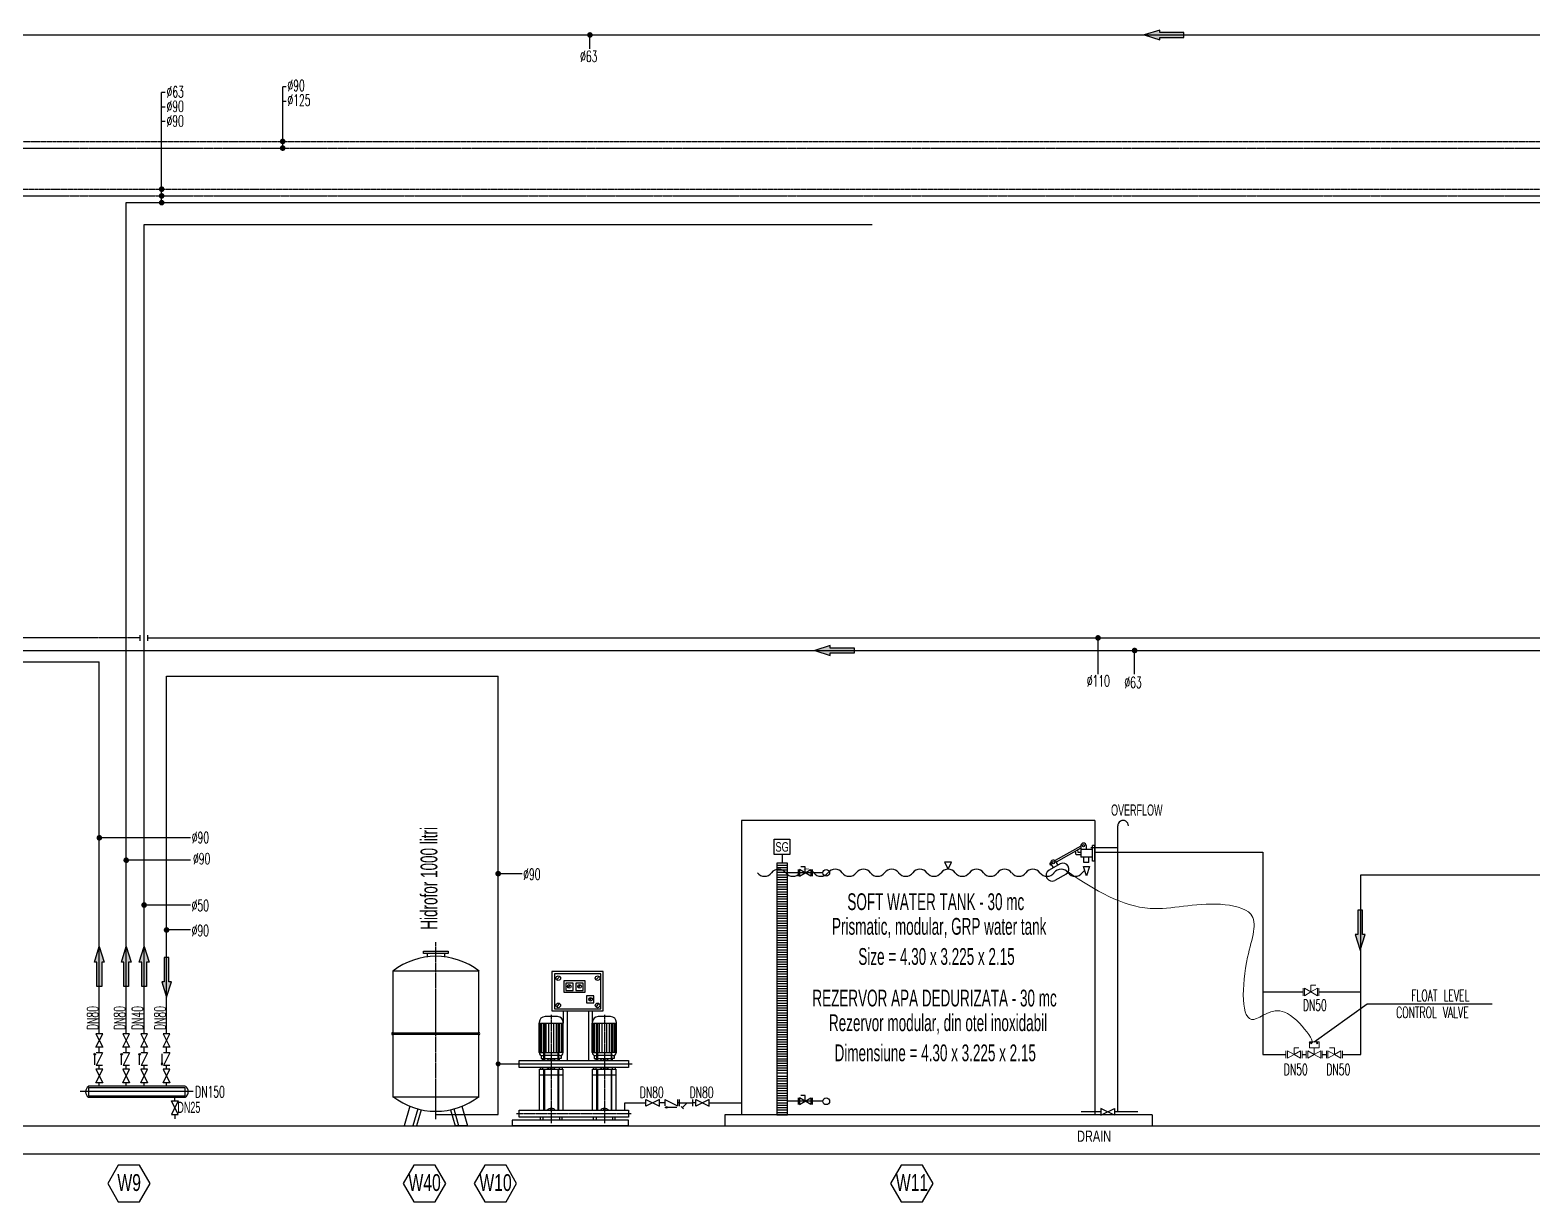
# Model space of a CAD drawing. Header units: inches. Extents: x -213476 to 33124, y -97366 to -68351.
# Drawn here: x -155519 to -144792, y -94996 to -86631 of the extents above; entities that cross this region are included whole.
import ezdxf
from ezdxf.enums import TextEntityAlignment as Align

# ---------------------------------------------------------------- set-up
doc = ezdxf.new("R2010")
doc.units = ezdxf.units.IN
doc.header["$MEASUREMENT"] = 0
doc.set_wipeout_variables(frame=1)
for name, pattern in [('ACAD_ISO06W100', [36, 24, -3, 0, -3, 0, -3, 0, -3]), ('CENTER2', [28.575, 19.05, -3.175, 3.175, -3.175]), ('DOT', [0.25, 0, -0.25]), ('SICAKSU', [1.25, 0.625, -0.125, 0.125, -0.125, 0.125, -0.125]), ('SOGUKSU', [1.125, 0.75, -0.125, 0.125, -0.125])]:
    doc.linetypes.add(name, pattern=pattern)
for name, color, linetype in [('-M-DW EQUIP', 7, 'Continuous'), ('-M-DW VALVE', 7, 'Continuous'), ('1-CIHAZ', 8, 'Continuous'), ('duvar', 3, 'Continuous'), ('ok', 7, 'Continuous'), ('t- pis çap', 7, 'Continuous'), ('T-ISICİHAZ', 8, 'Continuous'), ('T-NOT', 7, 'Continuous'), ('t-sirkulasyon', 7, 'Continuous'), ('t-sirkülasyon', 7, 'ACAD_ISO06W100'), ('t-soguk', 161, 'Continuous'), ('t-sıcak', 10, 'SICAKSU'), ('t-temiz çap', 7, 'Continuous'), ('t-vana', 7, 'Continuous'), ('t-yumuşak su', 7, 'Continuous'), ('VANA', 7, 'Continuous')]:
    doc.layers.add(name, color=color, linetype=linetype)
doc.layers.add('1-SIHHI CAP', color=4, linetype='Continuous', lineweight=25)
doc.layers.add('T-SIHCİHAZ', color=1, linetype='Continuous', lineweight=5)
doc.layers.add('t-çap', color=2, linetype='Continuous', true_color=0xffff00)
doc.styles.add('ARIAL', font='wturkce.shx')
doc.styles.add('not', font='WTURKCE.SHX', dxfattribs={"width": 0.6, "height": 10})
doc.styles.add('russian', font='arial.ttf')
doc.styles.get("Standard").update_dxf_attribs({"font": 'arial.ttf'})
doc.styles.add('t-sihsemacap', font='txt.shx', dxfattribs={"width": 0.6, "height": 10})
doc.styles.add('t-temiz çap', font='wturkce.shx', dxfattribs={"width": 0.6, "height": 10})
doc.styles.add('T-TOPLAM', font='txt.shx', dxfattribs={"width": 0.6, "height": 10})
doc.linetypes.add('Yumusaksu', pattern='A,1.5,-0.15,["Ys",Standard,S=0.2,R=0,X=-0.05,Y=-0.05],-0.35', length=2)

# ---------------------------------------------------------------- blocks, each defined once
blk = doc.blocks.new('t-vana')
at = {"color": 7}
blk.add_wipeout([(6, 12), (0, 12), (6, 0), (0, 0), (6, 12), (0, 12)], dxfattribs=at).dxf.layer = 'T-ISICİHAZ'
at = {"layer": 't-vana'}
for p, q in [((6, 12), (0, 12)), ((0, 12), (6, 0)), ((0, 0), (6, 12)), ((6, 0), (0, 0))]:
    blk.add_line(p, q, dxfattribs=at)
blk = doc.blocks.new('A$C12F96355')
at = {"layer": 'ok', "ltscale": 100}
blk.add_hatch(color=256, dxfattribs=at).paths.add_polyline_path([(-16.44, 1), (-16.44, -1), (-6.42, -1), (-6.42, -2.01), (0, 0), (-6.42, 2.01), (-6.42, 1)])
blk.add_lwpolyline([(-6.42, -1), (-16.44, -1), (-16.44, 1), (-6.42, 1), (-6.42, 2.01), (0, 0), (-6.42, -2.01), (-6.42, -1), (-16.44, -1)], dxfattribs=at)
blk = doc.blocks.new('BV15')
at = {"linetype": 'DOT', "ltscale": 10000}
blk.add_wipeout([(-42.6, 10), (0, 10), (0, -10), (-42.6, -10)], dxfattribs=at).dxf.layer = '-M-DW VALVE'
at = {"layer": '-M-DW VALVE', "ltscale": 0.25}
for p, q in [((-42.6, 10), (-42.6, -10)), ((0, 10), (0, -10))]:
    blk.add_line(p, q, dxfattribs=at)
at = {"layer": '-M-DW VALVE'}
for p, q in [((-21.3, 0), (-21.3, 17.5)), ((-21.3, 17.5), (-8.3, 17.5))]:
    blk.add_line(p, q, dxfattribs=at)
at = {"layer": '-M-DW VALVE', "ltscale": 0.25, "flags": 128}
for points in [[(-21.3, 0), (-38.6, 10), (-38.6, -10)], [(-21.3, 0), (-4, 10), (-4, -10)]]:
    blk.add_lwpolyline(points, close=True, dxfattribs=at)
at = {"layer": '-M-DW VALVE', "flags": 9}
blk.add_attdef('CAP', text='', height=3, rotation=90, dxfattribs=at).set_placement((-7.3, 0), align=Align.MIDDLE_CENTER)
blk = doc.blocks.new('şamandra-ali')
at = {"layer": 'VANA', "color": 7}
for p, q in [((-29.7, 15.5), (-84.2, -15.1)), ((-29.3, 11), (-82.1, -18.7)), ((-39.2, -2.8), (-40.4, 4.8)), ((-35, 2.1), (-35.9, 7.3)), ((-29.5, 2.1), (-35, 2.1)), ((-29.3, 16.4), (-29.4, 7)), ((-29.4, 8), (-29.4, -8)), ((-4.9, 8), (-29.4, 8)), ((-18.2, 16.4), (-18.1, 8)), ((0, 16.7), (-4.9, 16.7)), ((-4.9, -16.7), (-4.9, 16.7)), ((0, -16.7), (0, 16.7)), ((0, 9.9), (0, -9.9)), ((-73, -22.4), (-96.8, -35.8)), ((-93.9, -20.6), (-95.9, -21.7)), ((-95.9, -21.7), (-93.9, -25.3)), ((-91.9, -24.2), (-93.9, -25.3)), ((-92.8, -22.5), (-88.2, -30.9)), ((-83.2, -17), (-78.3, -25.4)), ((-29.5, -2.8), (-39.2, -2.8)), ((-4.9, -8), (-29.4, -8)), ((-23.1, -19.2), (-23.1, -8)), ((-12.4, -19.2), (-23.1, -19.2)), ((-12.4, -19.2), (-12.4, -8)), ((0, -16.7), (-4.9, -16.7)), ((-60.9, -43.9), (-84.7, -57.3))]:
    blk.add_line(p, q, dxfattribs=at)
blk.add_lwpolyline([(-17.3, -48), (-23.8, -28.2), (-10.7, -28.2), (-17.3, -48)], dxfattribs=at)
for centre in [(-23.7, 16.5), (-88, -19.6)]:
    blk.add_circle(centre, 2.41, dxfattribs=at)
for centre, radius, start, end in [((-23.7, 16.4), 5.53, 0, 180), ((-88, -19.7), 5.53, 29.3444, 209.3444), ((-67, -33.2), 12.4, 299.3444, 119.3444), ((-90.8, -46.6), 12.4, 119.3444, 299.3444)]:
    blk.add_arc(centre, radius, start, end, dxfattribs=at)
blk = doc.blocks.new('A$C203A742C')
at = {"layer": 'T-SIHCİHAZ', "color": 7}
for p, q in [((0, 9), (0, -9)), ((7.5, 15.7), (7.5, 30.7)), ((7.5, 30.7), (30.9, 30.7)), ((7.5, 15.7), (30.9, 15.7)), ((19.2, 0), (19.2, 15.7)), ((30.9, 30.7), (30.9, 15.7)), ((38.4, 9), (38.4, -9))]:
    blk.add_line(p, q, dxfattribs=at)
at = {"layer": 'T-SIHCİHAZ', "color": 7, "elevation": -23.2}
for points in [[(19.2, 0), (3.6, 9), (3.6, -9)], [(19.2, 0), (34.8, 9), (34.8, -9)]]:
    blk.add_lwpolyline(points, close=True, dxfattribs=at)
at = {"layer": 'T-SIHCİHAZ', "color": 7}
for centre in [(12, 27.2), (26.4, 27.2)]:
    blk.add_circle(centre, 1.5, dxfattribs=at)

msp = doc.modelspace()

# ---------------------------------------------------------------- linework, layer by layer
at = {"layer": '-M-DW EQUIP'}
msp.add_line((-150151, -92517, 0), (-150151, -92579, 0), dxfattribs=at)
at = {"layer": '-M-DW EQUIP', "color": 14}
for p, q in [((-150113, -92594, 0), (-150190, -92594, 0)), ((-150113, -92611, 0), (-150190, -92611, 0)), ((-150113, -92628, 0), (-150190, -92628, 0)), ((-150113, -92645, 0), (-150190, -92645, 0)), ((-150113, -92663, 0), (-150190, -92663, 0)), ((-150113, -92680, 0), (-150190, -92680, 0)), ((-150113, -92680, 0), (-150190, -92680, 0)), ((-150113, -92697, 0), (-150190, -92697, 0)), ((-150113, -92715, 0), (-150190, -92715, 0)), ((-150113, -92732, 0), (-150190, -92732, 0)), ((-150113, -92749, 0), (-150190, -92749, 0)), ((-150113, -92749, 0), (-150190, -92749, 0)), ((-150113, -92766, 0), (-150190, -92766, 0)), ((-150113, -92784, 0), (-150190, -92784, 0)), ((-150113, -92801, 0), (-150190, -92801, 0)), ((-150113, -92818, 0), (-150190, -92818, 0)), ((-150113, -92836, 0), (-150190, -92836, 0)), ((-150113, -92853, 0), (-150190, -92853, 0)), ((-150113, -92870, 0), (-150190, -92870, 0)), ((-150113, -92887, 0), (-150190, -92887, 0)), ((-150113, -92905, 0), (-150190, -92905, 0)), ((-150113, -92922, 0), (-150190, -92922, 0)), ((-150113, -92939, 0), (-150190, -92939, 0)), ((-150113, -92957, 0), (-150190, -92957, 0)), ((-150113, -92974, 0), (-150190, -92974, 0)), ((-150113, -92991, 0), (-150190, -92991, 0)), ((-150113, -93008, 0), (-150190, -93008, 0)), ((-150113, -93026, 0), (-150190, -93026, 0)), ((-150113, -93043, 0), (-150190, -93043, 0)), ((-150113, -93060, 0), (-150190, -93060, 0)), ((-150113, -93077, 0), (-150190, -93077, 0)), ((-150113, -93095, 0), (-150190, -93095, 0)), ((-150113, -93112, 0), (-150190, -93112, 0)), ((-150113, -93129, 0), (-150190, -93129, 0)), ((-150113, -93147, 0), (-150190, -93147, 0)), ((-150113, -93164, 0), (-150190, -93164, 0)), ((-150113, -93164, 0), (-150190, -93164, 0)), ((-150113, -93181, 0), (-150190, -93181, 0)), ((-150113, -93198, 0), (-150190, -93198, 0)), ((-150113, -93216, 0), (-150190, -93216, 0)), ((-150113, -93233, 0), (-150190, -93233, 0)), ((-150113, -93250, 0), (-150190, -93250, 0)), ((-150113, -93268, 0), (-150190, -93268, 0)), ((-150113, -93285, 0), (-150190, -93285, 0)), ((-150113, -93302, 0), (-150190, -93302, 0)), ((-150113, -93319, 0), (-150190, -93319, 0)), ((-150113, -93337, 0), (-150190, -93337, 0)), ((-150113, -93354, 0), (-150190, -93354, 0)), ((-150113, -93371, 0), (-150190, -93371, 0)), ((-150113, -93389, 0), (-150190, -93389, 0)), ((-150113, -93406, 0), (-150190, -93406, 0)), ((-150113, -93423, 0), (-150190, -93423, 0)), ((-150113, -93440, 0), (-150190, -93440, 0)), ((-150113, -93458, 0), (-150190, -93458, 0)), ((-150113, -93475, 0), (-150190, -93475, 0)), ((-150113, -93492, 0), (-150190, -93492, 0)), ((-150113, -93509, 0), (-150190, -93509, 0)), ((-150113, -93527, 0), (-150190, -93527, 0)), ((-150113, -93544, 0), (-150190, -93544, 0)), ((-150113, -93561, 0), (-150190, -93561, 0)), ((-150113, -93579, 0), (-150190, -93579, 0)), ((-150113, -93579, 0), (-150190, -93579, 0)), ((-150113, -93596, 0), (-150190, -93596, 0)), ((-150113, -93613, 0), (-150190, -93613, 0)), ((-150113, -93630, 0), (-150190, -93630, 0)), ((-150113, -93648, 0), (-150190, -93648, 0)), ((-150113, -93665, 0), (-150190, -93665, 0)), ((-150113, -93682, 0), (-150190, -93682, 0)), ((-150113, -93700, 0), (-150190, -93700, 0)), ((-150113, -93717, 0), (-150190, -93717, 0)), ((-150113, -93734, 0), (-150190, -93734, 0)), ((-150113, -93751, 0), (-150190, -93751, 0)), ((-150113, -93769, 0), (-150190, -93769, 0)), ((-150113, -93786, 0), (-150190, -93786, 0)), ((-150113, -93803, 0), (-150190, -93803, 0)), ((-150113, -93821, 0), (-150190, -93821, 0)), ((-150113, -93838, 0), (-150190, -93838, 0)), ((-150113, -93855, 0), (-150190, -93855, 0)), ((-150113, -93872, 0), (-150190, -93872, 0)), ((-150113, -93890, 0), (-150190, -93890, 0)), ((-150113, -93907, 0), (-150190, -93907, 0)), ((-150113, -93924, 0), (-150190, -93924, 0)), ((-150113, -93941, 0), (-150190, -93941, 0)), ((-150113, -93959, 0), (-150190, -93959, 0)), ((-150113, -93976, 0), (-150190, -93976, 0)), ((-150113, -93991), (-150190, -93991)), ((-150113, -94008), (-150190, -94008)), ((-150113, -94024, 0), (-150190, -94024, 0)), ((-150113, -94042, 0), (-150190, -94042, 0)), ((-150113, -94059, 0), (-150190, -94059, 0)), ((-150113, -94076, 0), (-150190, -94076, 0)), ((-150113, -94100, 0), (-150190, -94100, 0)), ((-150113, -94118, 0), (-150190, -94118, 0)), ((-150113, -94135, 0), (-150190, -94135, 0)), ((-150113, -94152, 0), (-150190, -94152, 0)), ((-150113, -94170, 0), (-150190, -94170, 0)), ((-150113, -94187, 0), (-150190, -94187, 0)), ((-150113, -94204, 0), (-150190, -94204, 0)), ((-150113, -94221, 0), (-150190, -94221, 0)), ((-150113, -94239, 0), (-150190, -94239, 0)), ((-150113, -94256, 0), (-150190, -94256, 0)), ((-150113, -94273, 0), (-150190, -94273, 0)), ((-150113, -94291, 0), (-150190, -94291, 0)), ((-150113, -94308, 0), (-150190, -94308, 0)), ((-150113, -94325, 0), (-150190, -94325, 0)), ((-150113, -94342, 0), (-150190, -94342, 0)), ((-150113, -94360, 0), (-150190, -94360, 0))]:
    msp.add_line(p, q, dxfattribs=at)
at = {"layer": '-M-DW EQUIP'}
for points in [[(-150096, -92517), (-150207, -92517), (-150207, -92407), (-150096, -92407)], [(-150113, -92579), (-150190, -92579), (-150190, -94374), (-150113, -94374)]]:
    msp.add_lwpolyline(points, close=True, dxfattribs=at)
at = {"layer": '-M-DW VALVE'}
for centre in [(-149836, -92647, 0), (-149836, -94278, 0)]:
    msp.add_circle(centre, 23.8, dxfattribs=at)
at = {"layer": '1-SIHHI CAP', "color": 4, "ltscale": 100}
msp.add_line((-146353, -93853, 46483712638), (-145974, -93582, 46483712638), dxfattribs=at)
at = {"layer": 'duvar', "color": 3, "lineweight": -3}
for p, q in [((-213011, -94454), (-13803, -94454)), ((-213011, -94654), (-13803, -94654))]:
    msp.add_line(p, q, dxfattribs=at)
at = {"layer": 't- pis çap'}
for p, q in [((-154733, -90990), (-154733, -90951)), ((-154679, -90990), (-154679, -90951))]:
    msp.add_line(p, q, dxfattribs=at)
at = {"layer": 'T-ISICİHAZ', "color": 240}
for p, q in [((-147920, -92273), (-150441, -92273)), ((-150441, -92273), (-150441, -94374)), ((-147920, -92273), (-147920, -94374)), ((-154411, -94171), (-155102, -94171)), ((-155102, -94248), (-154411, -94248))]:
    msp.add_line(p, q, dxfattribs=at)
at = {"layer": 'T-ISICİHAZ', "color": 5}
for p, q in [((-147755, -94354), (-147755, -92312)), ((-147948, -92467), (-147755, -92467)), ((-147875, -94354), (-148017, -94354)), ((-147611, -94354), (-147779, -94354))]:
    msp.add_line(p, q, dxfattribs=at)
at = {"layer": 'T-ISICİHAZ', "color": 7}
for p, q in [((-148991, -92571), (-148966, -92621)), ((-148941, -92571), (-148991, -92571)), ((-148966, -92621), (-148941, -92571)), ((-152710, -93207), (-152536, -93207)), ((-152710, -93223), (-152710, -93207)), ((-152536, -93223), (-152710, -93223)), ((-152685, -93223), (-152685, -93248)), ((-152559, -93248), (-152559, -93223)), ((-152536, -93207), (-152536, -93223)), ((-152316, -93348), (-152931, -93348)), ((-152931, -93348), (-152931, -93788)), ((-152316, -93788), (-152316, -93348)), ((-151757, -93407), (-151743, -93391)), ((-151476, -93407), (-151462, -93391)), ((-151677, -93465), (-151666, -93452)), ((-151604, -93465), (-151592, -93452)), ((-151524, -93556), (-151513, -93543)), ((-151757, -93601), (-151743, -93585)), ((-151713, -93633), (-151713, -93720)), ((-151685, -93633), (-151685, -93986)), ((-151534, -93633), (-151534, -93986)), ((-151506, -93633), (-151506, -93715)), ((-151476, -93601), (-151462, -93585)), ((-151885, -93715), (-151885, -93720)), ((-151885, -93930), (-151885, -93720)), ((-151885, -93720), (-151713, -93720)), ((-151878, -93720), (-151878, -93930)), ((-151870, -93720), (-151870, -93930)), ((-151856, -93720), (-151856, -93930)), ((-151853, -93986), (-151853, -93720)), ((-151847, -93720), (-151847, -93986)), ((-151755, -93673), (-151843, -93673)), ((-151837, -93720), (-151837, -93930)), ((-151818, -93720), (-151818, -93901)), ((-151784, -93720), (-151784, -93901)), ((-151765, -93720), (-151765, -93930)), ((-151751, -93720), (-151751, -93986)), ((-151745, -93986), (-151745, -93720)), ((-151742, -93720), (-151742, -93930)), ((-151728, -93720), (-151728, -93930)), ((-151720, -93720), (-151720, -93930)), ((-151713, -93930), (-151713, -93715)), ((-151506, -93715), (-151506, -93720)), ((-151506, -93930), (-151506, -93720)), ((-151506, -93720), (-151334, -93720)), ((-151499, -93720), (-151499, -93930)), ((-151491, -93720), (-151491, -93930)), ((-151477, -93720), (-151477, -93930)), ((-151474, -93986), (-151474, -93720)), ((-151468, -93720), (-151468, -93986)), ((-151376, -93673), (-151464, -93673)), ((-151458, -93720), (-151458, -93930)), ((-151439, -93720), (-151439, -93901)), ((-151405, -93720), (-151405, -93901)), ((-151386, -93720), (-151386, -93930)), ((-151372, -93720), (-151372, -93986)), ((-151366, -93986), (-151366, -93720)), ((-151363, -93720), (-151363, -93930)), ((-151349, -93720), (-151349, -93930)), ((-151341, -93720), (-151341, -93930)), ((-151334, -93930), (-151334, -93715)), ((-152931, -93788), (-152316, -93788)), ((-152931, -93802), (-152931, -94245)), ((-152316, -93802), (-152931, -93802)), ((-152316, -94245), (-152316, -93802)), ((-151885, -93930), (-151853, -93930)), ((-151871, -93950), (-151871, -93973)), ((-151871, -93973), (-151853, -93973)), ((-151861, -93952), (-151853, -93952)), ((-151858, -93986), (-151858, -93973)), ((-151847, -93930), (-151751, -93930)), ((-151751, -93952), (-151847, -93952)), ((-151847, -93973), (-151751, -93973)), ((-151819, -93973), (-151819, -93978)), ((-151818, -93899), (-151818, -93930)), ((-151784, -93899), (-151784, -93930)), ((-151778, -93973), (-151778, -93980)), ((-151713, -93930), (-151745, -93930)), ((-151738, -93952), (-151745, -93952)), ((-151728, -93973), (-151745, -93973)), ((-151740, -93986), (-151740, -93973)), ((-151728, -93950), (-151728, -93973)), ((-151506, -93930), (-151474, -93930)), ((-151492, -93950), (-151492, -93973)), ((-151492, -93973), (-151474, -93973)), ((-151482, -93952), (-151474, -93952)), ((-151479, -93986), (-151479, -93973)), ((-151468, -93930), (-151372, -93930)), ((-151372, -93952), (-151468, -93952)), ((-151468, -93973), (-151372, -93973)), ((-151440, -93973), (-151440, -93978)), ((-151439, -93899), (-151439, -93930)), ((-151405, -93899), (-151405, -93930)), ((-151399, -93973), (-151399, -93980)), ((-151334, -93930), (-151366, -93930)), ((-151359, -93952), (-151366, -93952)), ((-151349, -93973), (-151366, -93973)), ((-151361, -93986), (-151361, -93973)), ((-151349, -93950), (-151349, -93973)), ((-152046, -94011), (-151221, -94011)), ((-152027, -94036), (-152027, -93986)), ((-152027, -93986), (-151248, -93986)), ((-151248, -94036), (-152027, -94036)), ((-151885, -94049), (-151885, -94341)), ((-151885, -94049), (-151838, -94049)), ((-151876, -94036), (-151876, -94049)), ((-151858, -94049), (-151858, -94036)), ((-151853, -94341), (-151853, -94049)), ((-151847, -94049), (-151847, -94341)), ((-151839, -94049), (-151745, -94049)), ((-151819, -94049), (-151819, -94044)), ((-151778, -94049), (-151778, -94043)), ((-151751, -94049), (-151751, -94341)), ((-151745, -94341), (-151745, -94049)), ((-151745, -94049), (-151717, -94049)), ((-151740, -94049), (-151740, -94036)), ((-151722, -94036), (-151722, -94049)), ((-151717, -94049), (-151717, -94341)), ((-151506, -94049), (-151506, -94341)), ((-151506, -94049), (-151459, -94049)), ((-151497, -94036), (-151497, -94049)), ((-151479, -94049), (-151479, -94036)), ((-151474, -94341), (-151474, -94049)), ((-151468, -94049), (-151468, -94341)), ((-151460, -94049), (-151366, -94049)), ((-151440, -94049), (-151440, -94044)), ((-151399, -94049), (-151399, -94043)), ((-151372, -94049), (-151372, -94341)), ((-151366, -94341), (-151366, -94049)), ((-151366, -94049), (-151338, -94049)), ((-151361, -94049), (-151361, -94036)), ((-151343, -94036), (-151343, -94049)), ((-151338, -94049), (-151338, -94341)), ((-151248, -93986), (-151248, -94036)), ((-154411, -94181), (-155102, -94181)), ((-155102, -94181), (-155102, -94238)), ((-154411, -94238), (-154411, -94181)), ((-151885, -94089), (-151853, -94089)), ((-151847, -94089), (-151751, -94089)), ((-151745, -94089), (-151717, -94089)), ((-151506, -94089), (-151474, -94089)), ((-151468, -94089), (-151372, -94089)), ((-151366, -94089), (-151338, -94089)), ((-155102, -94238), (-154411, -94238)), ((-154487, -94275), (-154487, -94248)), ((-152931, -94245), (-152316, -94245)), ((-154487, -94372), (-154487, -94403)), ((-152809, -94312), (-152849, -94454)), ((-152751, -94332), (-152786, -94454)), ((-152728, -94338), (-152761, -94454)), ((-152519, -94338), (-152486, -94454)), ((-152495, -94332), (-152461, -94454)), ((-152437, -94312), (-152397, -94454)), ((-152027, -94391), (-152027, -94341)), ((-152027, -94341), (-151248, -94341)), ((-151248, -94391), (-152027, -94391)), ((-151876, -94412), (-151876, -94391)), ((-151858, -94391), (-151858, -94412)), ((-151740, -94391), (-151740, -94412)), ((-151722, -94412), (-151722, -94391)), ((-151497, -94412), (-151497, -94391)), ((-151479, -94391), (-151479, -94412)), ((-151361, -94391), (-151361, -94412)), ((-151343, -94412), (-151343, -94391)), ((-151248, -94341), (-151248, -94391)), ((-150560, -94374), (-150560, -94454)), ((-152849, -94454), (-152761, -94454)), ((-152397, -94454), (-152486, -94454)), ((-152078, -94412), (-152078, -94454)), ((-151248, -94412), (-152078, -94412)), ((-151248, -94454), (-152078, -94454)), ((-151248, -94454), (-151248, -94412))]:
    msp.add_line(p, q, dxfattribs=at)
at = {"layer": 'T-ISICİHAZ', "color": 7, "linetype": 'CENTER2', "ltscale": 0.8}
msp.add_line((-152623, -94406), (-152623, -93141), dxfattribs=at)
at = {"layer": 'T-ISICİHAZ', "color": 7, "linetype": 'CENTER2', "ltscale": 0.6}
for p, q in [((-151799, -93660), (-151799, -94435)), ((-151420, -93660), (-151420, -94435)), ((-152048, -94366), (-151237, -94366))]:
    msp.add_line(p, q, dxfattribs=at)
at = {"layer": 'T-ISICİHAZ', "color": 7, "linetype": 'CENTER2', "ltscale": 0.5}
msp.add_line((-154356, -94209), (-155162, -94209), dxfattribs=at)
at = {"layer": 'T-ISICİHAZ', "color": 7}
for points in [[(-151794, -93351), (-151794, -93633), (-151428, -93633), (-151428, -93351)], [(-151777, -93367), (-151777, -93619), (-151444, -93619), (-151444, -93367)], [(-151710, -93418), (-151710, -93500), (-151557, -93500), (-151557, -93418)], [(-151696, -93435), (-151696, -93486), (-151643, -93486), (-151643, -93435)], [(-151624, -93435), (-151624, -93486), (-151571, -93486), (-151571, -93435)], [(-151547, -93524), (-151547, -93576), (-151494, -93576), (-151494, -93524)]]:
    msp.add_lwpolyline(points, close=True, dxfattribs=at)
at = {"layer": 'T-ISICİHAZ', "color": 4}
for points in [[(-154890, -94996), (-154738, -94996), (-154662, -94865), (-154738, -94734), (-154890, -94734), (-154965, -94865)], [(-152780, -94996), (-152628, -94996), (-152552, -94865), (-152628, -94734), (-152780, -94734), (-152856, -94865)], [(-152274, -94996), (-152122, -94996), (-152046, -94865), (-152122, -94734), (-152274, -94734), (-152350, -94865)], [(-149301, -94996), (-149150, -94996), (-149074, -94865), (-149150, -94734), (-149301, -94734), (-149377, -94865)]]:
    msp.add_lwpolyline(points, close=True, dxfattribs=at)
at = {"layer": 'T-ISICİHAZ', "color": 7}
for centre, radius in [((-151749, -93399), 16.5), ((-151468, -93399), 16.5), ((-151671, -93458), 13.2), ((-151597, -93458), 13.2), ((-151518, -93550), 13.2), ((-151749, -93593), 16.5), ((-151468, -93593), 16.5), ((-151799, -93980), 4.67), ((-151799, -94042), 4.67), ((-151420, -93980), 4.67), ((-151420, -94042), 4.67), ((-151799, -94335), 4.67), ((-151420, -94335), 4.67)]:
    msp.add_circle(centre, radius, dxfattribs=at)
at = {"layer": 'T-ISICİHAZ', "color": 5}
msp.add_arc((-147717, -92311), 37.8, 358.2798, 181.7202, dxfattribs=at)
at = {"layer": 'T-ISICİHAZ', "color": 7}
for centre, radius, start, end in [((-150277, -92609), 63, 216.8699, 323.1301), ((-150176, -92684), 63, 36.8699, 143.1301), ((-150075, -92609), 63, 216.8699, 323.1301), ((-149974, -92684), 63, 36.8699, 143.1301), ((-149874, -92609), 63, 216.8699, 323.1301), ((-149773, -92684), 63, 36.8699, 143.1301), ((-149672, -92609), 63, 216.8699, 323.1301), ((-149571, -92684), 63, 36.8699, 143.1301), ((-149470, -92609), 63, 216.8699, 323.1301), ((-149369, -92684), 63, 36.8699, 143.1301), ((-149269, -92609), 63, 216.8699, 323.1301), ((-149168, -92684), 63, 36.8699, 143.1301), ((-149067, -92609), 63, 216.8699, 323.1301), ((-148966, -92684), 63, 36.8699, 143.1301), ((-148865, -92609), 63, 216.8699, 323.1301), ((-148764, -92684), 63, 36.8699, 143.1301), ((-148664, -92609), 63, 216.8699, 323.1301), ((-148563, -92684), 63, 36.8699, 143.1301), ((-148462, -92609), 63, 216.8699, 323.1301), ((-148361, -92684), 63, 36.8699, 143.1301), ((-148260, -92609), 63, 216.8699, 323.1301), ((-148160, -92684), 63, 36.8699, 143.1301), ((-148059, -92609), 63, 216.8699, 323.1301), ((-147958, -92684), 63, 121.2955, 143.1301), ((-152622, -93743), 500, 52.0694, 127.9306), ((-151843, -93715), 42, 90, 180), ((-151755, -93715), 42, 0, 90), ((-151464, -93715), 42, 90, 180), ((-151376, -93715), 42, 0, 90), ((-152931, -93795), 7.16, 90, 270), ((-152316, -93795), 7.16, 270, 90), ((-151861, -93927), 24.8, 185.7052, 270), ((-151799, -94011), 38.1, 40.4361, 139.5639), ((-151738, -93927), 24.8, 270, 354.2948), ((-151482, -93927), 24.8, 185.7052, 270), ((-151420, -94011), 38.1, 40.4361, 139.5639), ((-151359, -93927), 24.8, 270, 354.2948), ((-151799, -94011), 38.1, 220.6719, 319.3281), ((-151420, -94011), 38.1, 220.6719, 319.3281), ((-152622, -93849), 500, 232.0694, 307.9306), ((-151799, -94366), 38.1, 41.3948, 138.6052), ((-151420, -94366), 38.1, 41.3948, 138.6052)]:
    msp.add_arc(centre, radius, start, end, dxfattribs=at)
at = {"layer": 'T-ISICİHAZ', "color": 240}
for centre, start, end in [((-155077, -94210), 122.8149, 236.8633), ((-154436, -94209), 302.7572, 56.8062)]:
    msp.add_arc(centre, 46, start, end, dxfattribs=at)
at = {"layer": 'T-NOT', "color": 7}
msp.add_line((-147509, -94374), (-147509, -94454), dxfattribs=at)
at = {"layer": 'T-SIHCİHAZ', "color": 7}
for p, q in [((-146433, -93470, 46483712638), (-146433, -93524, 46483712638)), ((-146376, -93497, 46483712638), (-146376, -93450, 46483712638)), ((-146376, -93450, 46483712638), (-146341, -93450, 46483712638)), ((-146319, -93470, 46483712638), (-146319, -93524, 46483712638)), ((-146555, -93917, 46483712638), (-146555, -93971, 46483712638)), ((-146497, -93944, 46483712638), (-146497, -93897, 46483712638)), ((-146497, -93897, 46483712638), (-146463, -93897, 46483712638)), ((-146440, -93917, 46483712638), (-146440, -93971, 46483712638)), ((-146266, -93917, 46483712638), (-146266, -93971, 46483712638)), ((-146209, -93897, 46483712638), (-146244, -93897, 46483712638)), ((-146209, -93944, 46483712638), (-146209, -93897, 46483712638)), ((-146152, -93917, 46483712638), (-146152, -93971, 46483712638))]:
    msp.add_line(p, q, dxfattribs=at)
at = {"layer": 'T-SIHCİHAZ', "color": 7, "elevation": 46483712569}
for points in [[(-146376, -93497), (-146422, -93470), (-146422, -93524)], [(-146376, -93497), (-146330, -93470), (-146330, -93524)], [(-146497, -93944), (-146544, -93917), (-146544, -93971)], [(-146497, -93944), (-146451, -93917), (-146451, -93971)], [(-146209, -93944), (-146256, -93917), (-146256, -93971)], [(-146209, -93944), (-146163, -93917), (-146163, -93971)]]:
    msp.add_lwpolyline(points, close=True, dxfattribs=at)
at = {"layer": 'T-SIHCİHAZ', "color": 7, "ltscale": 1.1}
msp.add_open_spline([(-146388, -93853, 46483712638), (-146312, -93904, 46483712638), (-146564, -93507, 46483712638), (-146886, -93842, 46483712638), (-146864, -93268, 46483712638), (-146720, -92923, 46483712638), (-147140, -92835, 46483712638), (-147573, -92979, 46483712638), (-147917, -92772, 46483712638), (-148109, -92641, 46483712638)], degree=3, knots=[0, 0, 0, 0, 82.812083, 150.128811, 283.682648, 376.392181, 444.416972, 595.406677, 789.309524, 789.309524, 789.309524, 789.309524], dxfattribs=at)
at = {"layer": 't-sirkülasyon', "ltscale": 0.04}
for p, q in [((-169707, -87426, 0), (-112673, -87426, 0)), ((-157724, -87767, 0), (-112673, -87767, 0))]:
    msp.add_line(p, q, dxfattribs=at)
at = {"layer": 't-soguk', "linetype": 'SOGUKSU'}
msp.add_line((-154733, -90970), (-167150, -90970), dxfattribs=at)
at = {"layer": 't-soguk'}
msp.add_line((-154679, -90970), (-121472, -90970, 0), dxfattribs=at)
at = {"layer": 't-sıcak'}
for p, q in [((-168412, -87474, 0), (-112673, -87474, 0)), ((-161246, -87815, 0), (-112673, -87815, 0))]:
    msp.add_line(p, q, dxfattribs=at)
at = {"layer": 't-temiz çap', "color": 7, "ltscale": 0.5}
for p, q in [((-154580, -87863), (-154580, -87077)), ((-154556, -87077), (-154580, -87077)), ((-153716, -87474), (-153716, -87036)), ((-153692, -87036), (-153716, -87036)), ((-154556, -87181), (-154580, -87181)), ((-153692, -87140), (-153716, -87140)), ((-154556, -87285), (-154580, -87285)), ((-147896, -91230), (-147896, -90970)), ((-147635, -91230), (-147635, -91060))]:
    msp.add_line(p, q, dxfattribs=at)
at = {"layer": 't-temiz çap', "color": 7, "linetype": 'Continuous'}
msp.add_line((-145974, -93582, 46483712638), (-145082, -93582, 46483712638), dxfattribs=at)
at = {"layer": 't-temiz çap', "color": 7, "ltscale": 0.5, "const_width": 20, "elevation": 0}
for points in [[(-153726, -87426, 1), (-153706, -87426, 1)], [(-153726, -87474, 1), (-153706, -87474, 1)], [(-154590, -87767, 1), (-154570, -87767, 1)], [(-154590, -87815, 1), (-154570, -87815, 1)], [(-154590, -87863, 1), (-154570, -87863, 1)]]:
    msp.add_lwpolyline(points, format="xyb", close=True, dxfattribs=at)
at = {"layer": 't-temiz çap', "color": 7, "const_width": 20}
for points in [[(-147906, -90970, 1), (-147886, -90970, 1)], [(-147645, -91060, 1), (-147625, -91060, 1)]]:
    msp.add_lwpolyline(points, format="xyb", close=True, dxfattribs=at)
at = {"layer": 't-vana'}
for p, q in [((-155064, -93947), (-155058, -93935)), ((-155052, -93947), (-155064, -93947)), ((-155058, -93935), (-155052, -93947)), ((-155058, -94017), (-155058, -93947)), ((-155002, -93933), (-155047, -94023)), ((-155002, -93933), (-155047, -93933)), ((-154872, -93947), (-154866, -93935)), ((-154860, -93947), (-154872, -93947)), ((-154866, -93935), (-154860, -93947)), ((-154866, -94017), (-154866, -93947)), ((-154810, -93933), (-154855, -94023)), ((-154810, -93933), (-154855, -93933)), ((-154744, -93947), (-154738, -93935)), ((-154732, -93947), (-154744, -93947)), ((-154738, -93935), (-154732, -93947)), ((-154738, -94017), (-154738, -93947)), ((-154682, -93933), (-154727, -94023)), ((-154682, -93933), (-154727, -93933)), ((-154578, -93939), (-154578, -94009)), ((-154522, -93933), (-154567, -94023)), ((-154522, -93933), (-154567, -93933)), ((-155002, -94023), (-155047, -94023)), ((-154810, -94023), (-154855, -94023)), ((-154682, -94023), (-154727, -94023)), ((-154584, -94009), (-154578, -94021)), ((-154572, -94009), (-154584, -94009)), ((-154578, -94021), (-154572, -94009)), ((-154522, -94023), (-154567, -94023)), ((-151123, -94313), (-151123, -94265)), ((-151027, -94265), (-151123, -94313)), ((-151123, -94265), (-151027, -94313)), ((-151027, -94313), (-151027, -94265)), ((-150989, -94266), (-150898, -94311)), ((-150989, -94266), (-150989, -94311)), ((-150898, -94266), (-150898, -94311)), ((-150885, -94265), (-150885, -94313)), ((-150885, -94289), (-150790, -94289)), ((-150829, -94289), (-150863, -94322)), ((-150790, -94265), (-150790, -94313)), ((-150767, -94313), (-150767, -94265)), ((-150767, -94265), (-150671, -94313)), ((-150671, -94265), (-150767, -94313)), ((-150671, -94313), (-150671, -94265)), ((-150985, -94321), (-150973, -94315)), ((-150973, -94327), (-150985, -94321)), ((-150973, -94315), (-150973, -94327)), ((-150903, -94321), (-150973, -94321)), ((-150854, -94331), (-150871, -94314))]:
    msp.add_line(p, q, dxfattribs=at)
at = {"layer": 't-yumuşak su', "color": 52, "linetype": 'Yumusaksu', "ltscale": 0.7}
for p, q in [((-211797, -86666, 0), (-138070, -86666, 0)), ((-154833, -87863, 0), (-112673, -87863, 0)), ((-154833, -93795), (-154833, -87863, 0)), ((-154705, -93795), (-154705, -88020, 0)), ((-154705, -88020, 0), (-149508, -88020, 0)), ((-167150, -91060), (-138206, -91060)), ((-164683, -91140), (-155025, -91140)), ((-155025, -93795), (-155025, -91140)), ((-154545, -91243, 0), (-152178, -91243)), ((-154545, -93795), (-154545, -91243, 0)), ((-152178, -94372), (-152178, -91243)), ((-147920, -92499), (-146720, -92499)), ((-146720, -92499), (-146720, -93944)), ((-146021, -92662), (-143018, -92662)), ((-146021, -93944, 0), (-146021, -92662, 0)), ((-146720, -93497), (-146433, -93497)), ((-146319, -93497), (-146021, -93497)), ((-155025, -93933), (-155025, -93892)), ((-154833, -93933), (-154833, -93892)), ((-154705, -93933), (-154705, -93892)), ((-154545, -93933), (-154545, -93892)), ((-146720, -93944), (-146555, -93944)), ((-146440, -93944, 46483712638), (-146410, -93944, 46483712638)), ((-146296, -93944, 46483712638), (-146266, -93944, 46483712638)), ((-146152, -93944), (-146021, -93944)), ((-155025, -94049), (-155025, -94023)), ((-154833, -94049), (-154833, -94023)), ((-154705, -94049), (-154705, -94023)), ((-154545, -94049), (-154545, -94023)), ((-152178, -94011), (-152036, -94011)), ((-155025, -94171), (-155025, -94145)), ((-154833, -94171), (-154833, -94145)), ((-154705, -94171), (-154705, -94145)), ((-154545, -94171), (-154545, -94145)), ((-151274, -94289), (-151123, -94289)), ((-151274, -94341), (-151274, -94289)), ((-150989, -94289), (-151027, -94289)), ((-150885, -94289), (-150898, -94289)), ((-150767, -94289), (-150790, -94289)), ((-150671, -94289), (-150441, -94289)), ((-152623, -94372), (-152178, -94372)), ((-151248, -94366), (-151228, -94366))]:
    msp.add_line(p, q, dxfattribs=at)
at = {"layer": 't-yumuşak su', "color": 52, "linetype": 'Yumusaksu', "ltscale": 0.7, "const_width": 17.6}
msp.add_lwpolyline([(-152187, -94011, 1), (-152169, -94011, 1)], format="xyb", close=True, dxfattribs=at)
at = {"layer": 't-çap', "color": 7}
for p, q in [((-151523, -86765), (-151523, -86666)), ((-154373, -92397), (-155025, -92397)), ((-154373, -92557), (-154833, -92557)), ((-152007, -92653), (-152178, -92653)), ((-154373, -92877), (-154705, -92877)), ((-154373, -93055), (-154545, -93055))]:
    msp.add_line(p, q, dxfattribs=at)
at = {"layer": 't-çap', "color": 7, "const_width": 20}
for points in [[(-151533, -86666, 1), (-151513, -86666, 1)], [(-155035, -92397, 1), (-155015, -92397, 1)], [(-154843, -92557, 1), (-154823, -92557, 1)], [(-152188, -92653, 1), (-152168, -92653, 1)], [(-154715, -92877, 1), (-154695, -92877, 1)], [(-154555, -93055, 1), (-154535, -93055, 1)]]:
    msp.add_lwpolyline(points, format="xyb", close=True, dxfattribs=at)

# ---------------------------------------------------------------- block references
at = {"layer": '-M-DW VALVE', "xscale": -2.38, "yscale": 2.38, "zscale": 2.38}
msp.add_blockref('BV15', (-150037, -94278, 0), dxfattribs=at)
at = {"layer": '1-CIHAZ', "color": 6, "xscale": 3.361690040813604, "yscale": 3.361690040813604, "zscale": 3.361689249674479}
msp.add_blockref('şamandra-ali', (-147920, -92508, 46483712638), dxfattribs=at)
at = {"layer": 'ok', "color": 0, "ltscale": 100, "xscale": -17.28000000026077, "yscale": 17.27999999979511, "zscale": 17.28}
for p in [(-147567, -86666, 0), (-149918, -91060)]:
    msp.add_blockref('A$C12F96355', p, dxfattribs=at)
at = {"layer": 'ok', "color": 0, "ltscale": 100}
for p, xscale, yscale, zscale, rotation in [((-146025, -93198, 0), -17.28000000026077, 17.27999999979511, 17.28, 89.99999999999993), ((-155025, -93174), 17.28000000026077, 17.28000000026077, 17.28000000026077, 90), ((-154833, -93174), 17.28000000026077, 17.28000000026077, 17.28000000026077, 90), ((-154705, -93174), 17.28000000026077, 17.28000000026077, 17.28000000026077, 90), ((-154545, -93535), -17.28000000026077, 17.27999999979511, 17.28, 89.99999999999977)]:
    msp.add_blockref('A$C12F96355', p, dxfattribs=dict(at, xscale=xscale, yscale=yscale, zscale=zscale, rotation=rotation))
at = {"layer": 't-yumuşak su', "color": 52, "linetype": 'Yumusaksu', "ltscale": 0.7, "xscale": 2.98030595324235, "yscale": 2.98030595324235, "zscale": 2.98030595324235}
msp.add_blockref('A$C203A742C', (-146410, -93944, 46483712638), dxfattribs=at)

# ---------------------------------------------------------------- texts
at = {"layer": '-M-DW EQUIP', "style": 'russian', "width": 0.7}
msp.add_text('SG', height=68, dxfattribs=at).set_placement((-150151, -92462), align=Align.MIDDLE_CENTER)
at = {"layer": 'T-ISICİHAZ', "color": 7, "style": 'ARIAL', "width": 0.7}
for s, p in [('W9', (-154812, -94918)), ('W40', (-152703, -94918)), ('W10', (-152197, -94918)), ('W11', (-149224, -94918))]:
    msp.add_text(s, height=120, dxfattribs=at).set_placement(p, align=Align.CENTER)
at = {"layer": 'T-NOT', "color": 7, "style": 'not', "width": 0.6}
msp.add_text('OVERFLOW', height=80, dxfattribs=at).set_placement((-147803, -92239))
at = {"layer": 'T-NOT', "color": 150, "style": 'not', "width": 0.6}
msp.add_text('Hidrofor 1000 litri', height=120, rotation=90, dxfattribs=at).set_placement((-152612, -93053, 0))
at = {"layer": 'T-NOT', "color": 7, "style": 'not', "width": 0.6}
for s, p in [('SOFT WATER TANK - 30 mc', (-149054, -92913)), ('Prismatic, modular, GRP water tank', (-149030, -93089)), ('Size = 4.30 x 3.225 x 2.15', (-149049, -93304))]:
    msp.add_text(s, height=120, dxfattribs=at).set_placement(p, align=Align.CENTER)
at = {"layer": 'T-NOT', "color": 150, "style": 'not', "width": 0.6}
for s, p in [('REZERVOR APA DEDURIZATA - 30 mc', (-149063, -93601)), ('Rezervor modular, din otel inoxidabil', (-149038, -93777)), ('Dimensiune = 4.30 x 3.225 x 2.15', (-149058, -93992))]:
    msp.add_text(s, height=120, dxfattribs=at).set_placement(p, align=Align.CENTER)
at = {"layer": 't-sirkulasyon', "color": 6, "linetype": 'Continuous', "style": 't-sihsemacap', "width": 0.6}
for s, p in [('%%C90', (-153682, -87027)), ('%%C63', (-154545, -87072))]:
    msp.add_text(s, height=80, dxfattribs=at).set_placement(p, align=Align.MIDDLE_LEFT)
at = {"layer": 't-soguk', "style": 'T-TOPLAM', "width": 0.6}
msp.add_text('%%C110', height=80, dxfattribs=at).set_placement((-147976, -91317))
at = {"layer": 't-temiz çap', "color": 7, "ltscale": 0.5, "style": 't-sihsemacap', "width": 0.6}
msp.add_text('%%C63', height=80, dxfattribs=at).set_placement((-151593, -86819), align=Align.MIDDLE_LEFT)
at = {"layer": 't-temiz çap', "color": 10, "linetype": 'Continuous', "style": 't-sihsemacap', "width": 0.6}
for s, p in [('%%C125', (-153682, -87131)), ('%%C90', (-154545, -87176))]:
    msp.add_text(s, height=80, dxfattribs=at).set_placement(p, align=Align.MIDDLE_LEFT)
at = {"layer": 't-temiz çap', "color": 52, "linetype": 'Yumusaksu', "ltscale": 0.5, "style": 't-sihsemacap', "width": 0.6}
for p in [(-154545, -87280), (-154356, -92546)]:
    msp.add_text('%%C90', height=80, dxfattribs=at).set_placement(p, align=Align.MIDDLE_LEFT)
at = {"layer": 't-temiz çap', "color": 7, "linetype": 'Continuous', "style": 't-sihsemacap', "width": 0.6}
for s, p in [('FLOAT LEVEL', (-145660, -93522, 46483712638)), ('CONTROL VALVE', (-145768, -93643, 46483712638))]:
    msp.add_text(s, height=80, dxfattribs=at).set_placement(p, align=Align.MIDDLE_LEFT)
for p in [(-146434, -93632, 46483712751), (-146570, -94091, 46483712751), (-146266, -94091, 46483712751)]:
    msp.add_text('DN50', height=80, dxfattribs=at).set_placement(p)
at = {"layer": 't-yumuşak su', "color": 52, "linetype": 'Yumusaksu', "ltscale": 0.7, "style": 'T-TOPLAM', "width": 0.6}
msp.add_text('%%C63', height=80, dxfattribs=at).set_placement((-147708, -91328))
at = {"layer": 't-yumuşak su', "color": 52, "linetype": 'Yumusaksu', "ltscale": 0.5, "style": 't-sihsemacap', "width": 0.6}
for s, p in [('%%C90', (-151999, -92657)), ('%%C50', (-154366, -92880)), ('%%C90', (-154366, -93059))]:
    msp.add_text(s, height=80, dxfattribs=at).set_placement(p, align=Align.MIDDLE_LEFT)
at = {"layer": 't-çap', "color": 7, "style": 'T-TOPLAM', "width": 0.6}
for s, p in [('%%C90', (-154365, -92435)), ('DN150', (-154341, -94250)), ('DN80', (-151167, -94254)), ('DN80', (-150811, -94254))]:
    msp.add_text(s, height=80, dxfattribs=at).set_placement(p)
at = {"layer": 't-çap', "width": 0.7}
msp.add_text('DRAIN', height=80, dxfattribs=at).set_placement((-148046, -94567))

# ---------------------------------------------------------------- next in the draw order: linework, layer by layer
at = {"layer": '-M-DW VALVE'}
msp.add_line((-149860, -94278, 0), (-150113, -94278, 0), dxfattribs=at)

# ---------------------------------------------------------------- next in the draw order: block references
at = {"layer": '-M-DW VALVE', "xscale": -2.38, "yscale": 2.38, "zscale": 2.38}
msp.add_blockref('BV15', (-150037, -92647, 0), dxfattribs=at)
at = {"layer": 't-vana', "xscale": 8, "yscale": 8, "zscale": 8}
for p in [(-155049, -93892), (-154857, -93892), (-154729, -93892), (-154569, -93892), (-155049, -94145), (-154857, -94145), (-154729, -94145), (-154569, -94145)]:
    msp.add_blockref('t-vana', p, dxfattribs=at)
at = {"layer": 't-vana', "yscale": 8, "zscale": 8}
for p, xscale, rotation in [((-154462, -94275), 8, 180), ((-147875, -94378), -8, 270)]:
    msp.add_blockref('t-vana', p, dxfattribs=dict(at, xscale=xscale, rotation=rotation))

# ---------------------------------------------------------------- next in the draw order: linework, layer by layer
at = {"layer": '-M-DW VALVE'}
msp.add_line((-149860, -92647, 0), (-150113, -92647, 0), dxfattribs=at)
at = {"layer": 'T-ISICİHAZ', "color": 7}
msp.add_line((-147509, -94374), (-150560, -94374), dxfattribs=at)

# ---------------------------------------------------------------- next in the draw order: texts
at = {"layer": 't-temiz çap', "color": 200, "style": 't-temiz çap', "width": 0.6}
msp.add_text('DN25', height=80, dxfattribs=at).set_placement((-154468, -94361))
at = {"layer": 't-çap', "color": 7, "style": 'T-TOPLAM', "width": 0.6}
for s, p in [('DN80', (-155032, -93769)), ('DN80', (-154840, -93769)), ('DN40', (-154712, -93769)), ('DN80', (-154552, -93769))]:
    msp.add_text(s, height=80, rotation=90, dxfattribs=at).set_placement(p)

doc.saveas('drawing.dxf')
